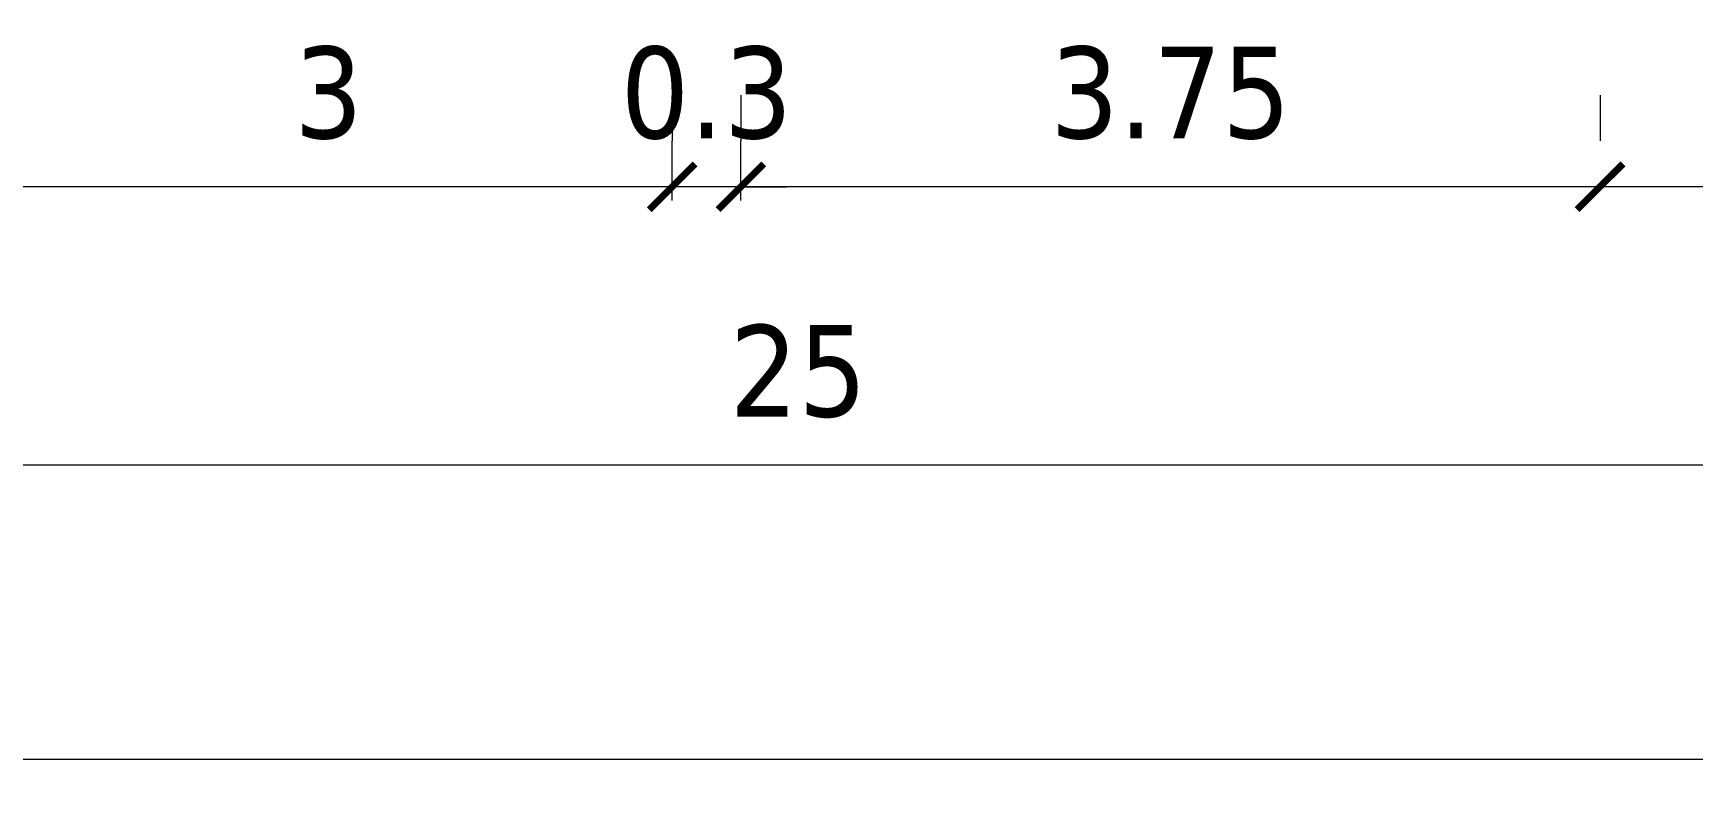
# Model space of a CAD drawing. Header units: millimetres. Extents: x -492806 to 8131902, y -181351 to 2373952.
# Drawn here: x -458958 to -451714, y -179046 to -175676 of the extents above; entities that cross this region are included whole.
import ezdxf

# ---------------------------------------------------------------- set-up
doc = ezdxf.new("R2010")
doc.units = ezdxf.units.MM
doc.header["$LTSCALE"] = 50
doc.layers.add('text', color=5, linetype='Continuous', lineweight=15)
doc.styles.get("Standard").update_dxf_attribs({"font": 'tahoma.ttf'})
doc.dimstyles.new('S-25$0', dxfattribs={"dimscale": 0, "dimtxt": 2, "dimasz": 1, "dimexe": 1, "dimexo": 2, "dimgap": 1, "dimtad": 3, "dimlfac": 0.001, "dimzin": 9, "dimdsep": 46, "dimtxsty": 'Standard', "dimblk": 'ARCHTICK', "dimcen": 2, "dimclrd": 256, "dimclre": 256, "dimclrt": 256, "dimadec": 0, "dimazin": 2, "dimtfac": 1, "dimtmove": 0, "dimatfit": 3, "dimldrblk": 'DOTSMALL', "dimfxl": 1, "dimlwd": -1, "dimlwe": -1, "dimarcsym": 0})

# ---------------------------------------------------------------- blocks, each defined once
blk = doc.blocks.new('_ArchTick')
at = {"color": 0, "linetype": 'ByBlock', "const_width": 0.15}
blk.add_lwpolyline([(-0.5, -0.5), (0.5, 0.5)], dxfattribs=at)
blk = doc.blocks.new('*D5')
at = {"layer": 'Defpoints', "color": 0, "transparency": 16777216}
for p in [(-468119.2, -176351.7), (-418119.2, -176351.7), (-418119.2, -178846)]:
    blk.add_point(p, dxfattribs=at)
at = {"layer": 'text', "transparency": 16777216}
for p, q in [((-468119.2, -176751.7), (-468119.2, -179046)), ((-418119.2, -176751.7), (-418119.2, -179046)), ((-468119.2, -178846), (-418119.2, -178846))]:
    blk.add_line(p, q, dxfattribs=at)
at = {"layer": 'text', "transparency": 16777216, "xscale": 199.9999771946564, "yscale": 199.9999771946564, "zscale": 199.9999771946564, "rotation": 180}
blk.add_blockref('_ArchTick', (-468119.2, -178846), dxfattribs=at)
at = {"layer": 'text', "transparency": 16777216, "xscale": 199.9999771946564, "yscale": 199.9999771946564, "zscale": 199.9999771946564}
blk.add_blockref('_ArchTick', (-418119.2, -178846), dxfattribs=at)
at = {"layer": 'text', "transparency": 16777216, "insert": (-442980.4, -178437.8), "char_height": 400, "attachment_point": 5}
blk.add_mtext('50', dxfattribs=at)
blk = doc.blocks.new('_DotSmall')
at = {"color": 0, "linetype": 'ByBlock', "const_width": 0.5}
blk.add_lwpolyline([(-0.0625, 0, 1), (0.0625, 0, 1)], format="xyb", close=True, dxfattribs=at)
blk = doc.blocks.new('*D22')
at = {"layer": 'Defpoints', "color": 0, "transparency": 16777216}
for p in [(-443119.2, -176346.6), (-468119.2, -176962.4), (-468119.2, -177562.4)]:
    blk.add_point(p, dxfattribs=at)
at = {"layer": 'text', "transparency": 16777216}
for p, q in [((-443119.2, -176746.6), (-443119.2, -177762.4)), ((-468119.2, -177362.4), (-468119.2, -177762.4)), ((-443119.2, -177562.4), (-468119.2, -177562.4))]:
    blk.add_line(p, q, dxfattribs=at)
at = {"layer": 'text', "transparency": 16777216, "xscale": 199.9999771946564, "yscale": 199.9999771946564, "zscale": 199.9999771946564, "rotation": 180}
blk.add_blockref('_ArchTick', (-468119.2, -177562.4), dxfattribs=at)
at = {"layer": 'text', "transparency": 16777216, "xscale": 199.9999771946564, "yscale": 199.9999771946564, "zscale": 199.9999771946564}
blk.add_blockref('_ArchTick', (-443119.2, -177562.4), dxfattribs=at)
at = {"layer": 'text', "transparency": 16777216, "insert": (-455619.2, -177154), "char_height": 400, "attachment_point": 5}
blk.add_mtext('25', dxfattribs=at)
blk = doc.blocks.new('*D24')
at = {"layer": 'Defpoints', "color": 0, "transparency": 16777216}
for p in [(-452119.2, -176346.6), (-452119.2, -176346.6), (-448369.2, -176346.6)]:
    blk.add_point(p, dxfattribs=at)
at = {"layer": 'text', "transparency": 16777216}
for p, q in [((-452119.2, -175946.6), (-452119.2, -176146.6)), ((-448369.2, -175946.6), (-448369.2, -176146.6)), ((-448369.2, -176346.6), (-452119.2, -176346.6))]:
    blk.add_line(p, q, dxfattribs=at)
at = {"layer": 'text', "transparency": 16777216, "xscale": 199.9999771946564, "yscale": 199.9999771946564, "zscale": 199.9999771946564, "rotation": 180}
blk.add_blockref('_ArchTick', (-452119.2, -176346.6), dxfattribs=at)
at = {"layer": 'text', "transparency": 16777216, "xscale": 199.9999771946564, "yscale": 199.9999771946564, "zscale": 199.9999771946564}
blk.add_blockref('_ArchTick', (-448369.2, -176346.6), dxfattribs=at)
at = {"layer": 'text', "transparency": 16777216, "insert": (-450244.2, -175938.3), "char_height": 400, "attachment_point": 5}
blk.add_mtext('3.75', dxfattribs=at)
blk = doc.blocks.new('*D25')
at = {"layer": 'Defpoints', "color": 0, "transparency": 16777216}
for p in [(-455869.2, -176346.6), (-455869.2, -176346.6), (-452119.2, -176346.6)]:
    blk.add_point(p, dxfattribs=at)
at = {"layer": 'text', "transparency": 16777216}
for p, q in [((-455869.2, -175946.6), (-455869.2, -176146.6)), ((-452119.2, -175946.6), (-452119.2, -176146.6)), ((-452119.2, -176346.6), (-455869.2, -176346.6))]:
    blk.add_line(p, q, dxfattribs=at)
at = {"layer": 'text', "transparency": 16777216, "xscale": 199.9999771946564, "yscale": 199.9999771946564, "zscale": 199.9999771946564, "rotation": 180}
blk.add_blockref('_ArchTick', (-455869.2, -176346.6), dxfattribs=at)
at = {"layer": 'text', "transparency": 16777216, "xscale": 199.9999771946564, "yscale": 199.9999771946564, "zscale": 199.9999771946564}
blk.add_blockref('_ArchTick', (-452119.2, -176346.6), dxfattribs=at)
at = {"layer": 'text', "transparency": 16777216, "insert": (-453994.2, -175938.3), "char_height": 400, "attachment_point": 5}
blk.add_mtext('3.75', dxfattribs=at)
blk = doc.blocks.new('*D26')
at = {"layer": 'Defpoints', "color": 0, "transparency": 16777216}
for p in [(-456169.2, -176346.6), (-456169.2, -176807), (-455869.2, -176807)]:
    blk.add_point(p, dxfattribs=at)
at = {"layer": 'text', "transparency": 16777216}
for p, q in [((-456169.2, -176407), (-456169.2, -176146.6)), ((-455869.2, -176407), (-455869.2, -176146.6)), ((-456169.2, -176346.6), (-456369.2, -176346.6)), ((-455869.2, -176346.6), (-456169.2, -176346.6)), ((-455869.2, -176346.6), (-455669.2, -176346.6))]:
    blk.add_line(p, q, dxfattribs=at)
at = {"layer": 'text', "transparency": 16777216, "xscale": 199.9999771946564, "yscale": 199.9999771946564, "zscale": 199.9999771946564}
blk.add_blockref('_ArchTick', (-456169.2, -176346.6), dxfattribs=at)
at = {"layer": 'text', "transparency": 16777216, "xscale": 199.9999771946564, "yscale": 199.9999771946564, "zscale": 199.9999771946564, "rotation": 180}
blk.add_blockref('_ArchTick', (-455869.2, -176346.6), dxfattribs=at)
at = {"layer": 'text', "transparency": 16777216, "insert": (-456019.2, -175938.3), "char_height": 400, "attachment_point": 5}
blk.add_mtext('0.3', dxfattribs=at)
blk = doc.blocks.new('*D27')
at = {"layer": 'Defpoints', "color": 0, "transparency": 16777216}
for p in [(-459169.2, -176346.6), (-459169.2, -176346.6), (-456169.2, -176346.6)]:
    blk.add_point(p, dxfattribs=at)
at = {"layer": 'text', "transparency": 16777216}
for p, q in [((-459169.2, -175946.6), (-459169.2, -176146.6)), ((-456169.2, -175946.6), (-456169.2, -176146.6)), ((-456169.2, -176346.6), (-459169.2, -176346.6))]:
    blk.add_line(p, q, dxfattribs=at)
at = {"layer": 'text', "transparency": 16777216, "xscale": 199.9999771946564, "yscale": 199.9999771946564, "zscale": 199.9999771946564, "rotation": 180}
blk.add_blockref('_ArchTick', (-459169.2, -176346.6), dxfattribs=at)
at = {"layer": 'text', "transparency": 16777216, "xscale": 199.9999771946564, "yscale": 199.9999771946564, "zscale": 199.9999771946564}
blk.add_blockref('_ArchTick', (-456169.2, -176346.6), dxfattribs=at)
at = {"layer": 'text', "transparency": 16777216, "insert": (-457669.2, -175938.3), "char_height": 400, "attachment_point": 5}
blk.add_mtext('3', dxfattribs=at)

msp = doc.modelspace()

# ---------------------------------------------------------------- dimensions: what is measured, and where the dimension line sits
at = {"layer": 'text'}
for base, p1, p2, picture, middle in [((-459169.198, -176346.61), (-456169.198, -176346.61), (-459169.198, -176346.61), '*D27', (-457669.198, -175938.283)), ((-455869.198, -176346.61), (-452119.198, -176346.61), (-455869.198, -176346.61), '*D25', (-453994.198, -175938.283)), ((-452119.198, -176346.61), (-448369.198, -176346.61), (-452119.198, -176346.61), '*D24', (-450244.198, -175938.283)), ((-468119.198, -177562.358), (-443119.198, -176346.61), (-468119.198, -176962.358), '*D22', (-455619.198, -177154.03))]:
    dim = msp.add_linear_dim(base=base, p1=p1, p2=p2, angle=180, dimstyle='S-25$0', override={"dimscale": 199.999977}, dxfattribs=at)
    dim.commit()
    dim.dimension.update_dxf_attribs({"geometry": picture, "text_midpoint": middle})
dim = msp.add_linear_dim(base=(-456169.198, -176346.61), p1=(-455869.198, -176807.02), p2=(-456169.198, -176807.02), angle=180, dimstyle='S-25$0', override={"dimscale": 199.999977}, dxfattribs=at)
dim.commit()
dim.dimension.update_dxf_attribs({"geometry": '*D26', "text_midpoint": (-456019.198, -176346.61), "dimtype": 160})
dim = msp.add_linear_dim(base=(-418119.198, -178846.023), p1=(-468119.198, -176351.694), p2=(-418119.198, -176351.694), text='50', dimstyle='S-25$0', override={"dimscale": 199.999977}, dxfattribs=at)
dim.commit()
dim.dimension.update_dxf_attribs({"geometry": '*D5', "text_midpoint": (-442980.363, -178846.023), "dimtype": 160})

doc.saveas('drawing.dxf')
